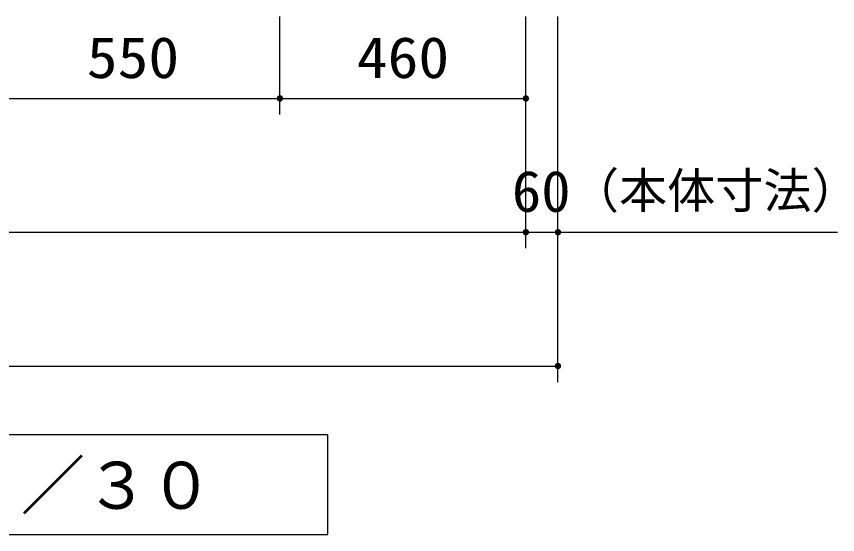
# Model space of a CAD drawing. Units: millimetres, scale not verified. Extents: x -8910 to 8910, y -6308 to 6308.
# Drawn here: x -4352 to -2816, y -1090 to -122 of the extents above; entities that cross this region are included whole.
import ezdxf
from ezdxf.enums import TextEntityAlignment as Align

# ---------------------------------------------------------------- set-up
doc = ezdxf.new("R2010")
doc.units = ezdxf.units.MM
doc.header["$LTSCALE"] = 30
for name, color, linetype, lineweight in [('0-0_機器', 2, 'Continuous', 25), ('0-1_製作', 5, 'Continuous', 25), ('0-5_空気管', 3, 'Continuous', 25)]:
    doc.layers.add(name, color=color, linetype=linetype, lineweight=lineweight)
doc.styles.add('ＭＳ ゴシック', font='')
doc.styles.get('ＭＳ ゴシック').set_extended_font_data('MS Gothic')

msp = doc.modelspace()

# ---------------------------------------------------------------- linework, layer by layer
at = {"layer": '0-0_機器', "color": 3}
msp.add_lwpolyline([(-3769.4, -1090.07), (-3769.4, -903.76), (-5798.73, -903.76), (-5798.73, -1090.07)], close=True, dxfattribs=at)
at = {"layer": '0-1_製作', "color": 2}
for p, q in [((-3859.24, -305.11), (-3859.24, -121.87)), ((-3399.24, -305.11), (-3399.24, -121.87)), ((-3339.24, -555.11), (-3339.24, -121.87)), ((-3339.24, -805.11), (-3339.24, -121.87)), ((-3399.24, -555.11), (-3399.24, -275.11)), ((-3339.24, -525.11), (-2816.27, -525.11)), ((-6429.24, -775.11), (-3339.24, -775.11))]:
    msp.add_line(p, q, dxfattribs=at)
at = {"layer": '0-1_製作'}
for points in [[(-3865.23, -274.73), (-3859.24, -275.11), (-3865.24, -275.11)], [(-3865.24, -275.11), (-3865.05, -276.6), (-3865.19, -275.86)], [(-3859.24, -275.11), (-3865.05, -276.6), (-3865.24, -275.11)], [(-3865.14, -273.98), (-3859.24, -275.11), (-3865.23, -274.73)], [(-3864.95, -273.25), (-3859.24, -275.11), (-3865.14, -273.98)], [(-3859.24, -275.11), (-3864.82, -277.32), (-3865.05, -276.6)], [(-3864.67, -272.55), (-3859.24, -275.11), (-3864.95, -273.25)], [(-3859.24, -275.11), (-3864.5, -278), (-3864.82, -277.32)], [(-3864.31, -271.89), (-3859.24, -275.11), (-3864.67, -272.55)], [(-3859.24, -275.11), (-3864.1, -278.63), (-3864.5, -278)], [(-3863.86, -271.28), (-3859.24, -275.11), (-3864.31, -271.89)], [(-3859.24, -275.11), (-3863.62, -279.21), (-3864.1, -278.63)], [(-3863.35, -270.73), (-3859.24, -275.11), (-3863.86, -271.28)], [(-3859.24, -275.11), (-3863.07, -279.73), (-3863.62, -279.21)], [(-3862.77, -270.25), (-3859.24, -275.11), (-3863.35, -270.73)], [(-3859.24, -275.11), (-3862.46, -280.17), (-3863.07, -279.73)], [(-3862.13, -269.85), (-3859.24, -275.11), (-3862.77, -270.25)], [(-3859.24, -275.11), (-3861.8, -280.54), (-3862.46, -280.17)], [(-3861.45, -269.53), (-3859.24, -275.11), (-3862.13, -269.85)], [(-3859.24, -275.11), (-3861.1, -280.81), (-3861.8, -280.54)], [(-3860.73, -269.3), (-3859.24, -275.11), (-3861.45, -269.53)], [(-3859.24, -275.11), (-3860.37, -281), (-3861.1, -280.81)], [(-3859.99, -269.15), (-3859.24, -275.11), (-3860.73, -269.3)], [(-3859.24, -275.11), (-3859.62, -281.09), (-3860.37, -281)], [(-3859.24, -269.11), (-3859.24, -275.11), (-3859.99, -269.15)], [(-3859.24, -275.11), (-3859.24, -281.11), (-3859.62, -281.09)], [(-3859.24, -269.11), (-3853.24, -275.11), (-3859.24, -275.11)], [(-3858.86, -269.12), (-3853.24, -275.11), (-3859.24, -269.11)], [(-3859.24, -275.11), (-3858.49, -281.06), (-3859.24, -281.11)], [(-3853.24, -275.11), (-3858.49, -281.06), (-3859.24, -275.11)], [(-3858.12, -269.21), (-3853.24, -275.11), (-3858.86, -269.12)], [(-3853.24, -275.11), (-3857.75, -280.92), (-3858.49, -281.06)], [(-3857.39, -269.4), (-3853.24, -275.11), (-3858.12, -269.21)], [(-3853.24, -275.11), (-3857.03, -280.69), (-3857.75, -280.92)], [(-3856.69, -269.68), (-3853.24, -275.11), (-3857.39, -269.4)], [(-3853.24, -275.11), (-3856.35, -280.36), (-3857.03, -280.69)], [(-3856.03, -270.04), (-3853.24, -275.11), (-3856.69, -269.68)], [(-3853.24, -275.11), (-3855.71, -279.96), (-3856.35, -280.36)], [(-3855.42, -270.48), (-3853.24, -275.11), (-3856.03, -270.04)], [(-3853.24, -275.11), (-3855.13, -279.48), (-3855.71, -279.96)], [(-3854.87, -271), (-3853.24, -275.11), (-3855.42, -270.48)], [(-3853.24, -275.11), (-3854.62, -278.93), (-3855.13, -279.48)], [(-3854.39, -271.58), (-3853.24, -275.11), (-3854.87, -271)], [(-3853.24, -275.11), (-3854.18, -278.32), (-3854.62, -278.93)], [(-3853.98, -272.22), (-3853.24, -275.11), (-3854.39, -271.58)], [(-3853.24, -275.11), (-3853.81, -277.66), (-3854.18, -278.32)], [(-3853.66, -272.9), (-3853.24, -275.11), (-3853.98, -272.22)], [(-3853.24, -275.11), (-3853.54, -276.96), (-3853.81, -277.66)], [(-3853.43, -273.61), (-3853.24, -275.11), (-3853.66, -272.9)], [(-3853.24, -275.11), (-3853.35, -276.23), (-3853.54, -276.96)], [(-3853.29, -274.35), (-3853.24, -275.11), (-3853.43, -273.61)], [(-3853.24, -275.11), (-3853.25, -275.48), (-3853.35, -276.23)], [(-3405.23, -274.73), (-3399.24, -275.11), (-3405.24, -275.11)], [(-3405.24, -275.11), (-3405.05, -276.6), (-3405.19, -275.86)], [(-3399.24, -275.11), (-3405.05, -276.6), (-3405.24, -275.11)], [(-3405.14, -273.98), (-3399.24, -275.11), (-3405.23, -274.73)], [(-3404.95, -273.25), (-3399.24, -275.11), (-3405.14, -273.98)], [(-3399.24, -275.11), (-3404.82, -277.32), (-3405.05, -276.6)], [(-3404.67, -272.55), (-3399.24, -275.11), (-3404.95, -273.25)], [(-3399.24, -275.11), (-3404.5, -278), (-3404.82, -277.32)], [(-3404.31, -271.89), (-3399.24, -275.11), (-3404.67, -272.55)], [(-3399.24, -275.11), (-3404.1, -278.63), (-3404.5, -278)], [(-3403.86, -271.28), (-3399.24, -275.11), (-3404.31, -271.89)], [(-3399.24, -275.11), (-3403.62, -279.21), (-3404.1, -278.63)], [(-3403.35, -270.73), (-3399.24, -275.11), (-3403.86, -271.28)], [(-3399.24, -275.11), (-3403.07, -279.73), (-3403.62, -279.21)], [(-3402.77, -270.25), (-3399.24, -275.11), (-3403.35, -270.73)], [(-3399.24, -275.11), (-3402.46, -280.17), (-3403.07, -279.73)], [(-3402.13, -269.85), (-3399.24, -275.11), (-3402.77, -270.25)], [(-3399.24, -275.11), (-3401.8, -280.54), (-3402.46, -280.17)], [(-3401.45, -269.53), (-3399.24, -275.11), (-3402.13, -269.85)], [(-3399.24, -275.11), (-3401.1, -280.81), (-3401.8, -280.54)], [(-3400.73, -269.3), (-3399.24, -275.11), (-3401.45, -269.53)], [(-3399.24, -275.11), (-3400.37, -281), (-3401.1, -280.81)], [(-3399.99, -269.15), (-3399.24, -275.11), (-3400.73, -269.3)], [(-3399.24, -275.11), (-3399.62, -281.09), (-3400.37, -281)], [(-3399.24, -269.11), (-3399.24, -275.11), (-3399.99, -269.15)], [(-3399.24, -275.11), (-3399.24, -281.11), (-3399.62, -281.09)], [(-3399.24, -269.11), (-3393.24, -275.11), (-3399.24, -275.11)], [(-3398.86, -269.12), (-3393.24, -275.11), (-3399.24, -269.11)], [(-3399.24, -275.11), (-3398.49, -281.06), (-3399.24, -281.11)], [(-3393.24, -275.11), (-3398.49, -281.06), (-3399.24, -275.11)], [(-3398.12, -269.21), (-3393.24, -275.11), (-3398.86, -269.12)], [(-3393.24, -275.11), (-3397.75, -280.92), (-3398.49, -281.06)], [(-3397.39, -269.4), (-3393.24, -275.11), (-3398.12, -269.21)], [(-3393.24, -275.11), (-3397.03, -280.69), (-3397.75, -280.92)], [(-3396.69, -269.68), (-3393.24, -275.11), (-3397.39, -269.4)], [(-3393.24, -275.11), (-3396.35, -280.36), (-3397.03, -280.69)], [(-3396.03, -270.04), (-3393.24, -275.11), (-3396.69, -269.68)], [(-3393.24, -275.11), (-3395.72, -279.96), (-3396.35, -280.36)], [(-3395.42, -270.48), (-3393.24, -275.11), (-3396.03, -270.04)], [(-3393.24, -275.11), (-3395.13, -279.48), (-3395.72, -279.96)], [(-3394.87, -271), (-3393.24, -275.11), (-3395.42, -270.48)], [(-3393.24, -275.11), (-3394.62, -278.93), (-3395.13, -279.48)], [(-3394.39, -271.58), (-3393.24, -275.11), (-3394.87, -271)], [(-3393.24, -275.11), (-3394.18, -278.32), (-3394.62, -278.93)], [(-3393.98, -272.22), (-3393.24, -275.11), (-3394.39, -271.58)], [(-3393.24, -275.11), (-3393.81, -277.66), (-3394.18, -278.32)], [(-3393.66, -272.9), (-3393.24, -275.11), (-3393.98, -272.22)], [(-3393.24, -275.11), (-3393.54, -276.96), (-3393.81, -277.66)], [(-3393.43, -273.61), (-3393.24, -275.11), (-3393.66, -272.9)], [(-3393.24, -275.11), (-3393.35, -276.23), (-3393.54, -276.96)], [(-3393.29, -274.35), (-3393.24, -275.11), (-3393.43, -273.61)], [(-3393.24, -275.11), (-3393.25, -275.48), (-3393.35, -276.23)], [(-3404.31, -521.89), (-3399.24, -525.11), (-3404.67, -522.55)], [(-3403.86, -521.28), (-3399.24, -525.11), (-3404.31, -521.89)], [(-3403.35, -520.73), (-3399.24, -525.11), (-3403.86, -521.28)], [(-3402.77, -520.25), (-3399.24, -525.11), (-3403.35, -520.73)], [(-3402.13, -519.85), (-3399.24, -525.11), (-3402.77, -520.25)], [(-3401.45, -519.53), (-3399.24, -525.11), (-3402.13, -519.85)], [(-3400.73, -519.3), (-3399.24, -525.11), (-3401.45, -519.53)], [(-3399.99, -519.15), (-3399.24, -525.11), (-3400.73, -519.3)], [(-3399.99, -519.15), (-3399.24, -519.11), (-3399.24, -525.11)], [(-3399.24, -519.11), (-3393.24, -525.11), (-3399.24, -525.11)], [(-3398.86, -519.12), (-3393.24, -525.11), (-3399.24, -519.11)], [(-3398.12, -519.21), (-3393.24, -525.11), (-3398.86, -519.12)], [(-3397.39, -519.4), (-3393.24, -525.11), (-3398.12, -519.21)], [(-3396.69, -519.68), (-3393.24, -525.11), (-3397.39, -519.4)], [(-3396.03, -520.04), (-3393.24, -525.11), (-3396.69, -519.68)], [(-3395.42, -520.48), (-3393.24, -525.11), (-3396.03, -520.04)], [(-3394.87, -521), (-3393.24, -525.11), (-3395.42, -520.48)], [(-3394.39, -521.58), (-3393.24, -525.11), (-3394.87, -521)], [(-3393.98, -522.22), (-3393.24, -525.11), (-3394.39, -521.58)], [(-3344.31, -521.89), (-3339.24, -525.11), (-3344.67, -522.55)], [(-3343.86, -521.28), (-3339.24, -525.11), (-3344.31, -521.89)], [(-3343.35, -520.73), (-3339.24, -525.11), (-3343.86, -521.28)], [(-3342.77, -520.25), (-3339.24, -525.11), (-3343.35, -520.73)], [(-3342.13, -519.85), (-3339.24, -525.11), (-3342.77, -520.25)], [(-3341.45, -519.53), (-3339.24, -525.11), (-3342.13, -519.85)], [(-3340.73, -519.3), (-3339.24, -525.11), (-3341.45, -519.53)], [(-3339.99, -519.15), (-3339.24, -525.11), (-3340.73, -519.3)], [(-3339.99, -519.15), (-3339.24, -519.11), (-3339.24, -525.11)], [(-3339.24, -519.11), (-3333.24, -525.11), (-3339.24, -525.11)], [(-3338.86, -519.12), (-3333.24, -525.11), (-3339.24, -519.11)], [(-3338.12, -519.21), (-3333.24, -525.11), (-3338.86, -519.12)], [(-3337.39, -519.4), (-3333.24, -525.11), (-3338.12, -519.21)], [(-3336.69, -519.68), (-3333.24, -525.11), (-3337.39, -519.4)], [(-3336.03, -520.04), (-3333.24, -525.11), (-3336.69, -519.68)], [(-3335.42, -520.48), (-3333.24, -525.11), (-3336.03, -520.04)], [(-3334.87, -521), (-3333.24, -525.11), (-3335.42, -520.48)], [(-3334.39, -521.58), (-3333.24, -525.11), (-3334.87, -521)], [(-3333.98, -522.22), (-3333.24, -525.11), (-3334.39, -521.58)], [(-3405.23, -524.73), (-3399.24, -525.11), (-3405.24, -525.11)], [(-3405.24, -525.11), (-3405.05, -526.6), (-3405.19, -525.86)], [(-3405.24, -525.11), (-3404.82, -527.32), (-3405.05, -526.6)], [(-3399.24, -525.11), (-3404.82, -527.32), (-3405.24, -525.11)], [(-3405.14, -523.98), (-3399.24, -525.11), (-3405.23, -524.73)], [(-3404.95, -523.25), (-3399.24, -525.11), (-3405.14, -523.98)], [(-3404.67, -522.55), (-3399.24, -525.11), (-3404.95, -523.25)], [(-3399.24, -525.11), (-3404.5, -528), (-3404.82, -527.32)], [(-3399.24, -525.11), (-3404.1, -528.63), (-3404.5, -528)], [(-3399.24, -525.11), (-3403.62, -529.21), (-3404.1, -528.63)], [(-3399.24, -525.11), (-3403.07, -529.73), (-3403.62, -529.21)], [(-3399.24, -525.11), (-3402.46, -530.17), (-3403.07, -529.73)], [(-3399.24, -525.11), (-3401.8, -530.54), (-3402.46, -530.17)], [(-3399.24, -525.11), (-3401.1, -530.81), (-3401.8, -530.54)], [(-3399.24, -525.11), (-3400.37, -531), (-3401.1, -530.81)], [(-3399.24, -525.11), (-3399.62, -531.09), (-3400.37, -531)], [(-3399.24, -525.11), (-3399.24, -531.11), (-3399.62, -531.09)], [(-3399.24, -525.11), (-3398.49, -531.06), (-3399.24, -531.11)], [(-3399.24, -525.11), (-3397.75, -530.92), (-3398.49, -531.06)], [(-3393.24, -525.11), (-3397.75, -530.92), (-3399.24, -525.11)], [(-3393.24, -525.11), (-3397.03, -530.69), (-3397.75, -530.92)], [(-3393.24, -525.11), (-3396.35, -530.36), (-3397.03, -530.69)], [(-3393.24, -525.11), (-3395.72, -529.96), (-3396.35, -530.36)], [(-3393.24, -525.11), (-3395.13, -529.48), (-3395.72, -529.96)], [(-3393.24, -525.11), (-3394.62, -528.93), (-3395.13, -529.48)], [(-3393.24, -525.11), (-3394.18, -528.32), (-3394.62, -528.93)], [(-3393.24, -525.11), (-3393.81, -527.66), (-3394.18, -528.32)], [(-3393.66, -522.9), (-3393.24, -525.11), (-3393.98, -522.22)], [(-3393.24, -525.11), (-3393.54, -526.96), (-3393.81, -527.66)], [(-3393.43, -523.61), (-3393.24, -525.11), (-3393.66, -522.9)], [(-3393.24, -525.11), (-3393.35, -526.23), (-3393.54, -526.96)], [(-3393.43, -523.61), (-3393.29, -524.35), (-3393.24, -525.11)], [(-3393.24, -525.11), (-3393.25, -525.48), (-3393.35, -526.23)], [(-3345.23, -524.73), (-3339.24, -525.11), (-3345.24, -525.11)], [(-3345.24, -525.11), (-3345.05, -526.6), (-3345.19, -525.86)], [(-3345.24, -525.11), (-3344.82, -527.32), (-3345.05, -526.6)], [(-3339.24, -525.11), (-3344.82, -527.32), (-3345.24, -525.11)], [(-3345.14, -523.98), (-3339.24, -525.11), (-3345.23, -524.73)], [(-3344.95, -523.25), (-3339.24, -525.11), (-3345.14, -523.98)], [(-3344.67, -522.55), (-3339.24, -525.11), (-3344.95, -523.25)], [(-3339.24, -525.11), (-3344.5, -528), (-3344.82, -527.32)], [(-3339.24, -525.11), (-3344.1, -528.63), (-3344.5, -528)], [(-3339.24, -525.11), (-3343.62, -529.21), (-3344.1, -528.63)], [(-3339.24, -525.11), (-3343.07, -529.73), (-3343.62, -529.21)], [(-3339.24, -525.11), (-3342.46, -530.17), (-3343.07, -529.73)], [(-3339.24, -525.11), (-3341.8, -530.54), (-3342.46, -530.17)], [(-3339.24, -525.11), (-3341.1, -530.81), (-3341.8, -530.54)], [(-3339.24, -525.11), (-3340.37, -531), (-3341.1, -530.81)], [(-3339.24, -525.11), (-3339.62, -531.09), (-3340.37, -531)], [(-3339.24, -525.11), (-3339.24, -531.11), (-3339.62, -531.09)], [(-3339.24, -525.11), (-3338.49, -531.06), (-3339.24, -531.11)], [(-3339.24, -525.11), (-3337.75, -530.92), (-3338.49, -531.06)], [(-3333.24, -525.11), (-3337.75, -530.92), (-3339.24, -525.11)], [(-3333.24, -525.11), (-3337.03, -530.69), (-3337.75, -530.92)], [(-3333.24, -525.11), (-3336.35, -530.36), (-3337.03, -530.69)], [(-3333.24, -525.11), (-3335.71, -529.96), (-3336.35, -530.36)], [(-3333.24, -525.11), (-3335.13, -529.48), (-3335.71, -529.96)], [(-3333.24, -525.11), (-3334.62, -528.93), (-3335.13, -529.48)], [(-3333.24, -525.11), (-3334.18, -528.32), (-3334.62, -528.93)], [(-3333.24, -525.11), (-3333.81, -527.66), (-3334.18, -528.32)], [(-3333.66, -522.9), (-3333.24, -525.11), (-3333.98, -522.22)], [(-3333.24, -525.11), (-3333.54, -526.96), (-3333.81, -527.66)], [(-3333.43, -523.61), (-3333.24, -525.11), (-3333.66, -522.9)], [(-3333.24, -525.11), (-3333.35, -526.23), (-3333.54, -526.96)], [(-3333.43, -523.61), (-3333.29, -524.35), (-3333.24, -525.11)], [(-3333.24, -525.11), (-3333.25, -525.48), (-3333.35, -526.23)], [(-3345.23, -774.73), (-3339.24, -775.11), (-3345.24, -775.11)], [(-3345.24, -775.11), (-3344.82, -777.32), (-3345.19, -775.86)], [(-3345.24, -775.11), (-3344.5, -778), (-3344.82, -777.32)], [(-3339.24, -775.11), (-3344.5, -778), (-3345.24, -775.11)], [(-3345.14, -773.98), (-3339.24, -775.11), (-3345.23, -774.73)], [(-3345.19, -775.86), (-3344.82, -777.32), (-3345.05, -776.6)], [(-3344.95, -773.25), (-3339.24, -775.11), (-3345.14, -773.98)], [(-3344.67, -772.55), (-3339.24, -775.11), (-3344.95, -773.25)], [(-3344.31, -771.89), (-3339.24, -775.11), (-3344.67, -772.55)], [(-3339.24, -775.11), (-3344.1, -778.63), (-3344.5, -778)], [(-3343.86, -771.28), (-3339.24, -775.11), (-3344.31, -771.89)], [(-3339.24, -775.11), (-3343.62, -779.21), (-3344.1, -778.63)], [(-3343.35, -770.73), (-3339.24, -775.11), (-3343.86, -771.28)], [(-3339.24, -775.11), (-3343.07, -779.73), (-3343.62, -779.21)], [(-3342.77, -770.25), (-3339.24, -775.11), (-3343.35, -770.73)], [(-3339.24, -775.11), (-3342.46, -780.17), (-3343.07, -779.73)], [(-3342.13, -769.85), (-3339.24, -775.11), (-3342.77, -770.25)], [(-3339.24, -775.11), (-3341.8, -780.54), (-3342.46, -780.17)], [(-3341.45, -769.53), (-3339.24, -775.11), (-3342.13, -769.85)], [(-3339.24, -775.11), (-3341.1, -780.81), (-3341.8, -780.54)], [(-3340.73, -769.3), (-3339.24, -775.11), (-3341.45, -769.53)], [(-3339.24, -775.11), (-3340.37, -781), (-3341.1, -780.81)], [(-3339.99, -769.15), (-3339.24, -775.11), (-3340.73, -769.3)], [(-3339.24, -775.11), (-3339.62, -781.09), (-3340.37, -781)], [(-3339.99, -769.15), (-3339.24, -769.11), (-3339.24, -775.11)], [(-3339.24, -775.11), (-3339.24, -781.11), (-3339.62, -781.09)], [(-3339.24, -769.11), (-3333.24, -775.11), (-3339.24, -775.11)], [(-3338.86, -769.12), (-3333.24, -775.11), (-3339.24, -769.11)], [(-3339.24, -775.11), (-3338.49, -781.06), (-3339.24, -781.11)], [(-3339.24, -775.11), (-3337.75, -780.92), (-3338.49, -781.06)], [(-3333.24, -775.11), (-3337.75, -780.92), (-3339.24, -775.11)], [(-3338.12, -769.21), (-3333.24, -775.11), (-3338.86, -769.12)], [(-3337.39, -769.4), (-3333.24, -775.11), (-3338.12, -769.21)], [(-3333.24, -775.11), (-3337.03, -780.69), (-3337.75, -780.92)], [(-3336.69, -769.68), (-3333.24, -775.11), (-3337.39, -769.4)], [(-3333.24, -775.11), (-3336.35, -780.36), (-3337.03, -780.69)], [(-3336.03, -770.04), (-3333.24, -775.11), (-3336.69, -769.68)], [(-3333.24, -775.11), (-3335.71, -779.96), (-3336.35, -780.36)], [(-3335.42, -770.48), (-3333.24, -775.11), (-3336.03, -770.04)], [(-3333.24, -775.11), (-3335.13, -779.48), (-3335.71, -779.96)], [(-3334.87, -771), (-3333.24, -775.11), (-3335.42, -770.48)], [(-3333.24, -775.11), (-3334.62, -778.93), (-3335.13, -779.48)], [(-3334.39, -771.58), (-3333.24, -775.11), (-3334.87, -771)], [(-3333.24, -775.11), (-3334.18, -778.32), (-3334.62, -778.93)], [(-3333.98, -772.22), (-3333.24, -775.11), (-3334.39, -771.58)], [(-3333.24, -775.11), (-3333.81, -777.66), (-3334.18, -778.32)], [(-3333.66, -772.9), (-3333.24, -775.11), (-3333.98, -772.22)], [(-3333.24, -775.11), (-3333.54, -776.96), (-3333.81, -777.66)], [(-3333.66, -772.9), (-3333.29, -774.35), (-3333.24, -775.11)], [(-3333.43, -773.61), (-3333.29, -774.35), (-3333.66, -772.9)], [(-3333.24, -775.11), (-3333.35, -776.23), (-3333.54, -776.96)], [(-3333.24, -775.11), (-3333.25, -775.48), (-3333.35, -776.23)]]:
    msp.add_solid(points, dxfattribs=at)
at = {"layer": '0-5_空気管', "color": 2}
for p, q in [((-4409.24, -275.11), (-3859.24, -275.11)), ((-3859.24, -275.11), (-3399.24, -275.11)), ((-6369.24, -525.11), (-3399.24, -525.11)), ((-3399.24, -525.11), (-3339.24, -525.11))]:
    msp.add_line(p, q, dxfattribs=at)

# ---------------------------------------------------------------- texts
at = {"layer": '0-0_機器', "color": 4, "style": 'ＭＳ ゴシック'}
msp.add_text('Ｓ＝１／３０', height=87.98, dxfattribs=at).set_placement((-4703.93, -1068.36), align=Align.BOTTOM_LEFT)
at = {"layer": '0-1_製作', "color": 4, "style": 'ＭＳ ゴシック'}
for s, width, p in [('550', 1.1, (-4220.49, -260.11)), ('460', 1.1, (-3715.49, -260.11)), ('60', 1.05, (-3425.49, -510.11))]:
    msp.add_text(s, height=76.98, dxfattribs=dict(at, width=width)).set_placement(p, align=Align.BOTTOM_LEFT)
msp.add_text('（本体寸法）', height=65.98, dxfattribs=at).set_placement((-3314.97, -499.98), align=Align.BOTTOM_LEFT)

doc.saveas('drawing.dxf')
